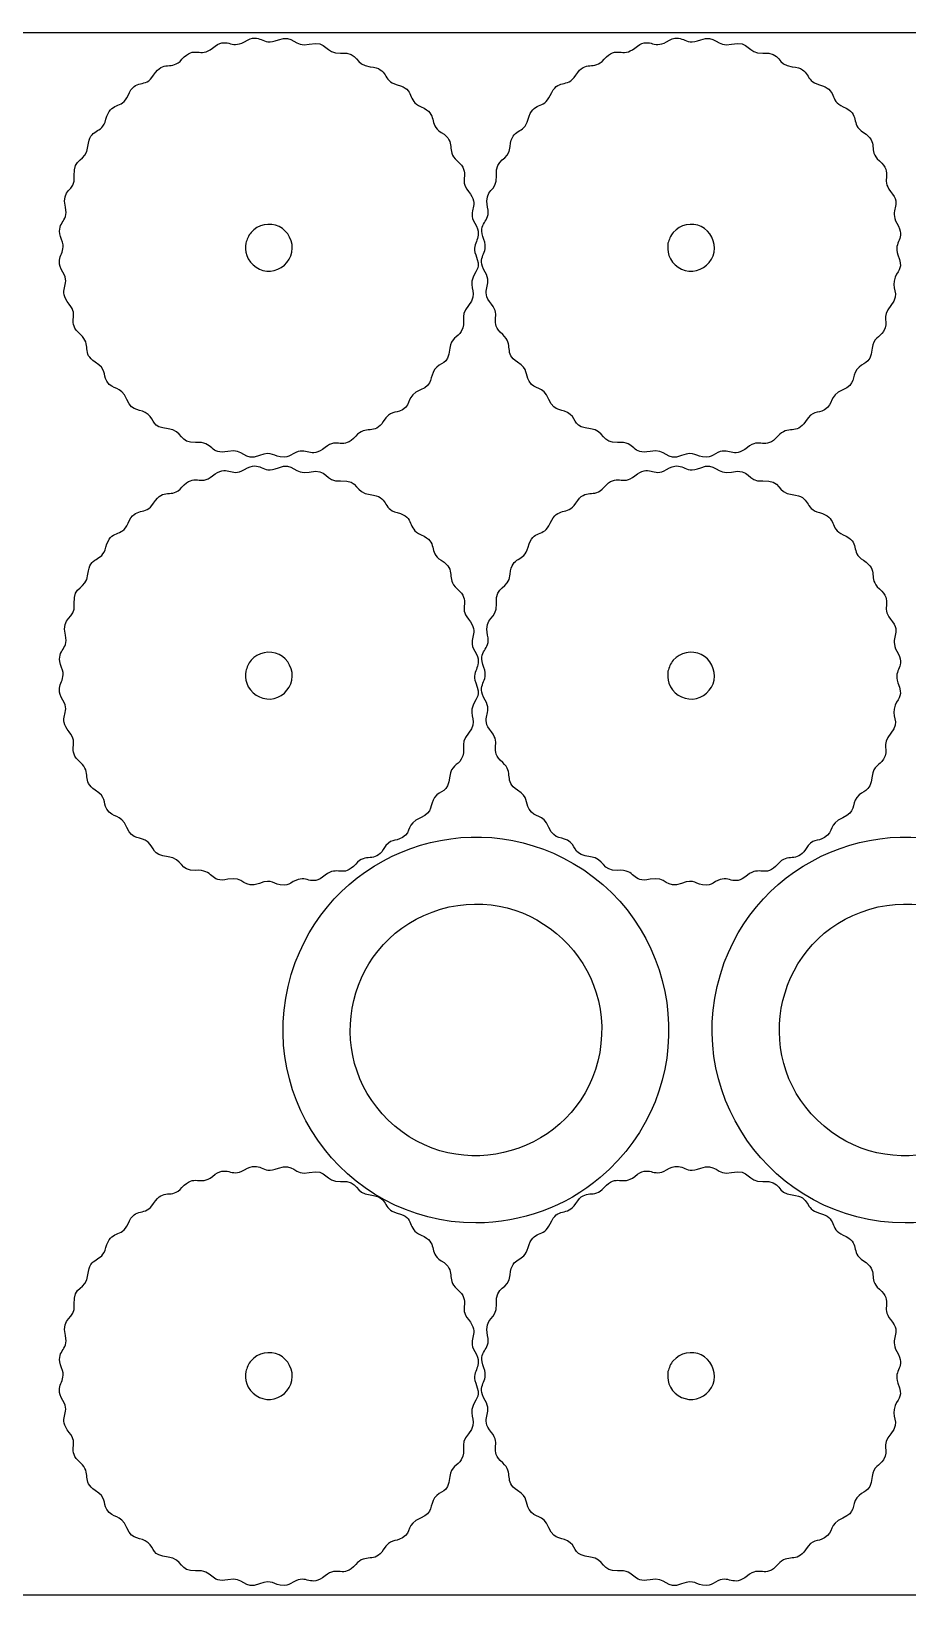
# Model space of a CAD drawing. Extents: x 19 to 601, y 5 to 578.
# Drawn here: x 309.5 to 416.2, y 388.3 to 578.4 of the extents above; entities that cross this region are included whole.
import ezdxf

# ---------------------------------------------------------------- set-up
doc = ezdxf.new("R2010")
doc.units = 0
doc.layers.get('0').update_dxf_attribs({"linetype": 'CONTINUOUS'})

msp = doc.modelspace()

# ---------------------------------------------------------------- linework, layer by layer
at = {"color": 175}
for p, q in [((19.466187, 578.307914), (599.466187, 578.307914)), ((19.466187, 388.307914), (599.466187, 388.307914))]:
    msp.add_line(p, q, dxfattribs=at)
at = {"color": 3}
for points in [[(335.466487, 577.178014), (337.586687, 578.445614), (337.406987, 576.498014), (339.611587, 577.407814)], [(339.611587, 577.407814), (341.399987, 578.145914), (341.556687, 576.459114), (343.355187, 576.869814)], [(386.835687, 577.178014), (388.955887, 578.445614), (388.776187, 576.498014), (390.980787, 577.407814)], [(390.980787, 577.407814), (392.769187, 578.145914), (392.925887, 576.459114), (394.724387, 576.869814)], [(327.869287, 575.033814), (329.423987, 576.814314), (330.064687, 575.136314), (331.583887, 576.405214)], [(331.583887, 576.405214), (333.397187, 577.919714), (333.769487, 576.163414), (335.466487, 577.178014)], [(343.355187, 576.869814), (345.660587, 577.396314), (345.190887, 575.662414), (347.166787, 575.795914)], [(379.238387, 575.033814), (380.793087, 576.814314), (381.433787, 575.136314), (382.953087, 576.405214)], [(382.953087, 576.405214), (384.766387, 577.919714), (385.138587, 576.163414), (386.835687, 577.178014)], [(394.724387, 576.869814), (397.029787, 577.396314), (396.560087, 575.662414), (398.535987, 575.795914)], [(324.414887, 573.098214), (325.671387, 575.099914), (326.568287, 573.543914), (327.869287, 575.033814)], [(347.166787, 575.795914), (349.524087, 575.955214), (348.792087, 574.315814), (350.762387, 574.138914)], [(375.784087, 573.098214), (377.040487, 575.099914), (377.937387, 573.543914), (379.238387, 575.033814)], [(398.535987, 575.795914), (400.893287, 575.955214), (400.161287, 574.315814), (402.131587, 574.138914)], [(321.306187, 570.646814), (322.233787, 572.819114), (323.363987, 571.424014), (324.414887, 573.098214)], [(350.762387, 574.138914), (353.116487, 573.927514), (352.137287, 572.422014), (354.054787, 571.939914)], [(372.675287, 570.646814), (373.602887, 572.819114), (374.733087, 571.424014), (375.784087, 573.098214)], [(402.131587, 574.138914), (404.485687, 573.927514), (403.506487, 572.422014), (405.423987, 571.939914)], [(318.619087, 567.738714), (319.195987, 570.030614), (320.529387, 568.827314), (321.306187, 570.646814)], [(354.054787, 571.939914), (356.346287, 571.363714), (355.144187, 570.029414), (356.962587, 569.252914)], [(369.988187, 567.738714), (370.565087, 570.030614), (371.898387, 568.827314), (372.675287, 570.646814)], [(405.423987, 571.939914), (407.715487, 571.363714), (406.513387, 570.029414), (408.331687, 569.252914)], [(356.962587, 569.252914), (359.136987, 568.324414), (357.738787, 567.196714), (359.414887, 566.144014)], [(408.331687, 569.252914), (410.506187, 568.324414), (409.107987, 567.196714), (410.784087, 566.144014)], [(316.419987, 564.446214), (316.631287, 566.799714), (318.136087, 565.819914), (318.619087, 567.738714)], [(367.789087, 564.446214), (368.000387, 566.799714), (369.505187, 565.819914), (369.988187, 567.738714)], [(359.414887, 566.144014), (361.416487, 564.886914), (359.859487, 563.992014), (361.350387, 562.689714)], [(410.784087, 566.144014), (412.785687, 564.886914), (411.228687, 563.992014), (412.719587, 562.689714)], [(314.762987, 560.850114), (314.603687, 563.208614), (316.242987, 562.475014), (316.419987, 564.446214)], [(366.132087, 560.850114), (365.972787, 563.208614), (367.612087, 562.475014), (367.789087, 564.446214)], [(361.350387, 562.689714), (363.130187, 561.135014), (361.453287, 560.493514), (362.721187, 558.975414)], [(412.719587, 562.689714), (414.499387, 561.135014), (412.822487, 560.493514), (414.090387, 558.975414)], [(313.689087, 557.039014), (313.162187, 559.342714), (314.896387, 558.875414), (314.762987, 560.850114)], [(365.058187, 557.039014), (364.531287, 559.342714), (366.265487, 558.875414), (366.132087, 560.850114)], [(362.721187, 558.975414), (364.236687, 557.160814), (362.479287, 556.791714), (363.494787, 555.091714)], [(414.090387, 558.975414), (415.605887, 557.160814), (413.848487, 556.791714), (414.863987, 555.091714)], [(313.224387, 553.107014), (312.343887, 555.299214), (314.129887, 555.111514), (313.689087, 557.039014)], [(364.593487, 553.107014), (363.712987, 555.299214), (365.498987, 555.111514), (365.058187, 557.039014)], [(363.494787, 555.091714), (364.682487, 553.103514), (362.977487, 552.941914), (363.608687, 551.258114)], [(414.863987, 555.091714), (416.051687, 553.103514), (414.346587, 552.941914), (414.977887, 551.258114)], [(313.380787, 549.150314), (312.167887, 551.179614), (313.961687, 551.271114), (313.224387, 553.107014)], [(364.749887, 549.150314), (363.536987, 551.179614), (365.330787, 551.271114), (364.593487, 553.107014)], [(363.608687, 551.258114), (364.242187, 549.568014), (363.754487, 549.600614), (363.283287, 548.539914)], [(414.977887, 551.258114), (415.611387, 549.568014), (415.123687, 549.600614), (414.652487, 548.539914)], [(314.153787, 545.267514), (312.638987, 547.081114), (314.395587, 547.452514), (313.380787, 549.150314)], [(363.283287, 548.539914), (362.670787, 547.161014), (364.000587, 546.622814), (362.740187, 545.107114)], [(365.522887, 545.267514), (364.008087, 547.081114), (365.764687, 547.452514), (364.749887, 549.150314)], [(414.652487, 548.539914), (414.039987, 547.161014), (415.369787, 546.622814), (414.109387, 545.107114)], [(315.524987, 541.553214), (313.744687, 543.107714), (315.422587, 543.748514), (314.153787, 545.267514)], [(362.740187, 545.107114), (361.474187, 543.584714), (362.607787, 543.163314), (361.853987, 541.947314)], [(366.894087, 541.553214), (365.113787, 543.107714), (366.791687, 543.748514), (365.522887, 545.267514)], [(414.109387, 545.107114), (412.843387, 543.584714), (413.976987, 543.163314), (413.223187, 541.947314)], [(361.853987, 541.947314), (361.375887, 541.176014), (360.617387, 541.188414), (360.470987, 539.887214)], [(413.223187, 541.947314), (412.745087, 541.176014), (411.986587, 541.188414), (411.840187, 539.887214)], [(317.307687, 538.192514), (315.617987, 539.254214), (316.926387, 540.329614), (315.524987, 541.553214)], [(368.676787, 538.192514), (366.987087, 539.254214), (368.295487, 540.329614), (366.894087, 541.553214)], [(318.741687, 535.876414), (318.176687, 536.809614), (318.755687, 537.282714), (317.307687, 538.192514)], [(360.470987, 539.887214), (360.225087, 537.702214), (359.321387, 538.306514), (358.604887, 537.297714)], [(370.110787, 535.876414), (369.545787, 536.809614), (370.124787, 537.282714), (368.676787, 538.192514)], [(411.840187, 539.887214), (411.594287, 537.702214), (410.690587, 538.306514), (409.974087, 537.297714)], [(358.604887, 537.297714), (357.968787, 536.402114), (358.477587, 535.513014), (356.907087, 534.838614)], [(409.974087, 537.297714), (409.337987, 536.402114), (409.846787, 535.513014), (408.276287, 534.838614)], [(321.154887, 533.651914), (320.372687, 535.471914), (319.483387, 534.651614), (318.741687, 535.876414)], [(356.907087, 534.838614), (355.088387, 534.057614), (355.906387, 533.166214), (354.682687, 532.425314)], [(372.523887, 533.651914), (371.741687, 535.471914), (370.852487, 534.651614), (370.110787, 535.876414)], [(408.276287, 534.838614), (406.457587, 534.057614), (407.275587, 533.166214), (406.051887, 532.425314)], [(323.741087, 531.853514), (322.820087, 532.645814), (321.866387, 531.996414), (321.154887, 533.651914)], [(354.682687, 532.425314), (353.749187, 531.860114), (353.277187, 532.440014), (352.366487, 530.991414)], [(375.110287, 531.853514), (374.189187, 532.645814), (373.235487, 531.996414), (372.523887, 533.651914)], [(406.051887, 532.425314), (405.118387, 531.860114), (404.646387, 532.440014), (403.735687, 530.991414)], [(326.203687, 530.088114), (324.138187, 530.320614), (324.589687, 531.123514), (323.741087, 531.853514)], [(352.366487, 530.991414), (351.304287, 529.301714), (350.229587, 530.610314), (349.005987, 529.208814)], [(377.572787, 530.088114), (375.507187, 530.320614), (375.958787, 531.123514), (375.110287, 531.853514)], [(403.735687, 530.991414), (402.673487, 529.301714), (401.598787, 530.610314), (400.375187, 529.208814)], [(329.507187, 528.435314), (327.599487, 528.288514), (327.943187, 529.892314), (326.203687, 530.088114)], [(333.467287, 527.353814), (331.194887, 526.847514), (331.795387, 528.611414), (329.507187, 528.435314)], [(349.005987, 529.208814), (347.451787, 527.428614), (346.810787, 529.106014), (345.291387, 527.837514)], [(380.876287, 528.435314), (378.968587, 528.288514), (379.312287, 529.892314), (377.572787, 530.088114)], [(384.836487, 527.353814), (382.563987, 526.847514), (383.164587, 528.611414), (380.876287, 528.435314)], [(400.375187, 529.208814), (398.820987, 527.428614), (398.179987, 529.106014), (396.660587, 527.837514)], [(337.286387, 526.839614), (335.398187, 526.082214), (335.437487, 527.792714), (333.467287, 527.353814)], [(340.301487, 526.636814), (338.884287, 526.644414), (338.952487, 527.507914), (337.286387, 526.839614)], [(341.408287, 527.064414), (340.953987, 526.792814), (340.842087, 526.708914), (340.301487, 526.636814)], [(345.291387, 527.837514), (343.476687, 526.322414), (343.106787, 528.079714), (341.408287, 527.064414)], [(388.655587, 526.839614), (386.767387, 526.082214), (386.806687, 527.792714), (384.836487, 527.353814)], [(391.670687, 526.636814), (390.253487, 526.644414), (390.321587, 527.507914), (388.655587, 526.839614)], [(392.777487, 527.064414), (392.323187, 526.792814), (392.211287, 526.708914), (391.670687, 526.636814)], [(396.660587, 527.837514), (394.845887, 526.322414), (394.475987, 528.079714), (392.777487, 527.064414)], [(331.583887, 524.369114), (333.397187, 525.883614), (333.769487, 524.127314), (335.466487, 525.141914)], [(335.466487, 525.141914), (337.586687, 526.409514), (337.406987, 524.461914), (339.611587, 525.371714)], [(339.611587, 525.371714), (341.399987, 526.109814), (341.556687, 524.423014), (343.355187, 524.833714)], [(343.355187, 524.833714), (345.660587, 525.360214), (345.190887, 523.626314), (347.166787, 523.759814)], [(382.953087, 524.369114), (384.766387, 525.883614), (385.138587, 524.127314), (386.835687, 525.141914)], [(386.835687, 525.141914), (388.955887, 526.409514), (388.776187, 524.461914), (390.980787, 525.371714)], [(390.980787, 525.371714), (392.769187, 526.109814), (392.925887, 524.423014), (394.724387, 524.833714)], [(394.724387, 524.833714), (397.029787, 525.360214), (396.560087, 523.626314), (398.535987, 523.759814)], [(324.414887, 521.062114), (325.671387, 523.063814), (326.568287, 521.507814), (327.869287, 522.997714)], [(327.869287, 522.997714), (329.423987, 524.778214), (330.064687, 523.100214), (331.583887, 524.369114)], [(347.166787, 523.759814), (349.524087, 523.919114), (348.792087, 522.279714), (350.762387, 522.102814)], [(375.784087, 521.062114), (377.040487, 523.063814), (377.937387, 521.507814), (379.238387, 522.997714)], [(379.238387, 522.997714), (380.793087, 524.778214), (381.433787, 523.100214), (382.953087, 524.369114)], [(398.535987, 523.759814), (400.893287, 523.919114), (400.161287, 522.279714), (402.131587, 522.102814)], [(321.306187, 518.610714), (322.233787, 520.783014), (323.363987, 519.387914), (324.414887, 521.062114)], [(350.762387, 522.102814), (353.116487, 521.891414), (352.137287, 520.385914), (354.054787, 519.903814)], [(372.675287, 518.610714), (373.602887, 520.783014), (374.733087, 519.387914), (375.784087, 521.062114)], [(402.131587, 522.102814), (404.485687, 521.891414), (403.506487, 520.385914), (405.423987, 519.903814)], [(354.054787, 519.903814), (356.346287, 519.327614), (355.144187, 517.993314), (356.962587, 517.216814)], [(405.423987, 519.903814), (407.715487, 519.327614), (406.513387, 517.993314), (408.331687, 517.216814)], [(318.619087, 515.702614), (319.195987, 517.994514), (320.529387, 516.791214), (321.306187, 518.610714)], [(356.962587, 517.216814), (359.136987, 516.288314), (357.738787, 515.160614), (359.414887, 514.107914)], [(369.988187, 515.702614), (370.565087, 517.994514), (371.898387, 516.791214), (372.675287, 518.610714)], [(408.331687, 517.216814), (410.506187, 516.288314), (409.107987, 515.160614), (410.784087, 514.107914)], [(316.419987, 512.410114), (316.631287, 514.763614), (318.136087, 513.783814), (318.619087, 515.702614)], [(367.789087, 512.410114), (368.000387, 514.763614), (369.505187, 513.783814), (369.988187, 515.702614)], [(359.414887, 514.107914), (361.416487, 512.850814), (359.859487, 511.955914), (361.350387, 510.653614)], [(410.784087, 514.107914), (412.785687, 512.850814), (411.228687, 511.955914), (412.719587, 510.653614)], [(314.762987, 508.814014), (314.603687, 511.172514), (316.242987, 510.438914), (316.419987, 512.410114)], [(366.132087, 508.814014), (365.972787, 511.172514), (367.612087, 510.438914), (367.789087, 512.410114)], [(361.350387, 510.653614), (363.130187, 509.098914), (361.453287, 508.457414), (362.721187, 506.939314)], [(412.719587, 510.653614), (414.499387, 509.098914), (412.822487, 508.457414), (414.090387, 506.939314)], [(313.689087, 505.002914), (313.162187, 507.306614), (314.896387, 506.839314), (314.762987, 508.814014)], [(365.058187, 505.002914), (364.531287, 507.306614), (366.265487, 506.839314), (366.132087, 508.814014)], [(362.721187, 506.939314), (364.236687, 505.124714), (362.479287, 504.755614), (363.494787, 503.055614)], [(414.090387, 506.939314), (415.605887, 505.124714), (413.848487, 504.755614), (414.863987, 503.055614)], [(313.224387, 501.070914), (312.343887, 503.263114), (314.129887, 503.075414), (313.689087, 505.002914)], [(364.593487, 501.070914), (363.712987, 503.263114), (365.498987, 503.075414), (365.058187, 505.002914)], [(363.494787, 503.055614), (364.682487, 501.067414), (362.977487, 500.905814), (363.608687, 499.222014)], [(414.863987, 503.055614), (416.051687, 501.067414), (414.346587, 500.905814), (414.977887, 499.222014)], [(313.380787, 497.114214), (312.167887, 499.143514), (313.961687, 499.235014), (313.224387, 501.070914)], [(364.749887, 497.114214), (363.536987, 499.143514), (365.330787, 499.235014), (364.593487, 501.070914)], [(363.608687, 499.222014), (364.242187, 497.531914), (363.754487, 497.564514), (363.283287, 496.503814)], [(414.977887, 499.222014), (415.611387, 497.531914), (415.123687, 497.564514), (414.652487, 496.503814)], [(314.153787, 493.231414), (312.638987, 495.045014), (314.395587, 495.416414), (313.380787, 497.114214)], [(363.283287, 496.503814), (362.670787, 495.124914), (364.000587, 494.586714), (362.740187, 493.071014)], [(365.522887, 493.231414), (364.008087, 495.045014), (365.764687, 495.416414), (364.749887, 497.114214)], [(414.652487, 496.503814), (414.039987, 495.124914), (415.369787, 494.586714), (414.109387, 493.071014)], [(315.524987, 489.517114), (313.744687, 491.071614), (315.422587, 491.712414), (314.153787, 493.231414)], [(362.740187, 493.071014), (361.474187, 491.548614), (362.607787, 491.127214), (361.853987, 489.911214)], [(366.894087, 489.517114), (365.113787, 491.071614), (366.791687, 491.712414), (365.522887, 493.231414)], [(414.109387, 493.071014), (412.843387, 491.548614), (413.976987, 491.127214), (413.223187, 489.911214)], [(317.307687, 486.156414), (315.617987, 487.218114), (316.926387, 488.293514), (315.524987, 489.517114)], [(361.853987, 489.911214), (361.375887, 489.139914), (360.617387, 489.152314), (360.470987, 487.851114)], [(368.676787, 486.156414), (366.987087, 487.218114), (368.295487, 488.293514), (366.894087, 489.517114)], [(413.223187, 489.911214), (412.745087, 489.139914), (411.986587, 489.152314), (411.840187, 487.851114)], [(360.470987, 487.851114), (360.225087, 485.666114), (359.321387, 486.270414), (358.604887, 485.261614)], [(411.840187, 487.851114), (411.594287, 485.666114), (410.690587, 486.270414), (409.974087, 485.261614)], [(318.741687, 483.840314), (318.176687, 484.773514), (318.755687, 485.246614), (317.307687, 486.156414)], [(358.604887, 485.261614), (357.968787, 484.366014), (358.477587, 483.476914), (356.907087, 482.802514)], [(370.110787, 483.840314), (369.545787, 484.773514), (370.124787, 485.246614), (368.676787, 486.156414)], [(409.974087, 485.261614), (409.337987, 484.366014), (409.846787, 483.476914), (408.276287, 482.802514)], [(321.154887, 481.615814), (320.372687, 483.435814), (319.483387, 482.615514), (318.741687, 483.840314)], [(341.647587, 465.176114), (346.680787, 478.761614), (362.877687, 484.613114), (375.480887, 477.247114)], [(372.523887, 481.615814), (371.741687, 483.435814), (370.852487, 482.615514), (370.110787, 483.840314)], [(393.858787, 465.176114), (398.891987, 478.761614), (415.088887, 484.613114), (427.692087, 477.247114)], [(323.741087, 479.817414), (322.820087, 480.609714), (321.866387, 479.960314), (321.154887, 481.615814)], [(356.907087, 482.802514), (355.088387, 482.021514), (355.906387, 481.130114), (354.682687, 480.389214)], [(375.110287, 479.817414), (374.189187, 480.609714), (373.235487, 479.960314), (372.523887, 481.615814)], [(408.276287, 482.802514), (406.457587, 482.021514), (407.275587, 481.130114), (406.051887, 480.389214)], [(326.203687, 478.052014), (324.138187, 478.284514), (324.589687, 479.087414), (323.741087, 479.817414)], [(354.682687, 480.389214), (353.749187, 479.824014), (353.277187, 480.403914), (352.366487, 478.955314)], [(377.572787, 478.052014), (375.507187, 478.284514), (375.958787, 479.087414), (375.110287, 479.817414)], [(406.051887, 480.389214), (405.118387, 479.824014), (404.646387, 480.403914), (403.735687, 478.955314)], [(329.507187, 476.399214), (327.599487, 476.252414), (327.943187, 477.856214), (326.203687, 478.052014)], [(352.366487, 478.955314), (351.304287, 477.265614), (350.229587, 478.574214), (349.005987, 477.172714)], [(375.480887, 477.247114), (389.455687, 469.079414), (391.133087, 449.478014), (378.755087, 439.047214)], [(380.876287, 476.399214), (378.968587, 476.252414), (379.312287, 477.856214), (377.572787, 478.052014)], [(403.735687, 478.955314), (402.673487, 477.265614), (401.598787, 478.574214), (400.375187, 477.172714)], [(333.467287, 475.317714), (331.194887, 474.811414), (331.795387, 476.575314), (329.507187, 476.399214)], [(337.286387, 474.803514), (335.398187, 474.046114), (335.437487, 475.756614), (333.467287, 475.317714)], [(340.301487, 474.600714), (338.884287, 474.608314), (338.952487, 475.471814), (337.286387, 474.803514)], [(345.291387, 475.801414), (343.476687, 474.286314), (343.106787, 476.043614), (341.408287, 475.028314)], [(349.005987, 477.172714), (347.451787, 475.392514), (346.810787, 477.069914), (345.291387, 475.801414)], [(358.299887, 471.333114), (369.377287, 475.435714), (380.796987, 465.982014), (378.693587, 454.238914)], [(384.836487, 475.317714), (382.563987, 474.811414), (383.164587, 476.575314), (380.876287, 476.399214)], [(388.655587, 474.803514), (386.767387, 474.046114), (386.806687, 475.756614), (384.836487, 475.317714)], [(391.670687, 474.600714), (390.253487, 474.608314), (390.321587, 475.471814), (388.655587, 474.803514)], [(396.660587, 475.801414), (394.845887, 474.286314), (394.475987, 476.043614), (392.777487, 475.028314)], [(400.375187, 477.172714), (398.820987, 475.392514), (398.179987, 477.069914), (396.660587, 475.801414)], [(410.511087, 471.333114), (421.588487, 475.435714), (433.008187, 465.982014), (430.904787, 454.238914)], [(341.408287, 475.028314), (340.953987, 474.756714), (340.842087, 474.672814), (340.301487, 474.600714)], [(392.777487, 475.028314), (392.323187, 474.756714), (392.211287, 474.672814), (391.670687, 474.600714)], [(353.781087, 445.287314), (344.797187, 452.857214), (347.397587, 467.295314), (358.299887, 471.333114)], [(405.992287, 445.287314), (397.008387, 452.857214), (399.608787, 467.295314), (410.511087, 471.333114)], [(363.639987, 433.529914), (347.295487, 433.529914), (335.968887, 449.848314), (341.647587, 465.176114)], [(415.851187, 433.529914), (399.506687, 433.529914), (388.180087, 449.848314), (393.858787, 465.176114)], [(378.693587, 454.238914), (376.645687, 442.800614), (362.809987, 437.679414), (353.781087, 445.287314)], [(430.904787, 454.238914), (428.856887, 442.800614), (415.021187, 437.679414), (405.992287, 445.287314)], [(335.466487, 439.962814), (337.586687, 441.230414), (337.406987, 439.282814), (339.611587, 440.192614)], [(386.835687, 439.962814), (388.955887, 441.230414), (388.776187, 439.282814), (390.980787, 440.192614)], [(327.869287, 437.818614), (329.423987, 439.599114), (330.064687, 437.921114), (331.583887, 439.190014)], [(331.583887, 439.190014), (333.397187, 440.704514), (333.769487, 438.948214), (335.466487, 439.962814)], [(339.611587, 440.192614), (341.399987, 440.930714), (341.556687, 439.243914), (343.355187, 439.654614)], [(343.355187, 439.654614), (345.660587, 440.181114), (345.190887, 438.447214), (347.166787, 438.580714)], [(379.238387, 437.818614), (380.793087, 439.599114), (381.433787, 437.921114), (382.953087, 439.190014)], [(382.953087, 439.190014), (384.766387, 440.704514), (385.138587, 438.948214), (386.835687, 439.962814)], [(390.980787, 440.192614), (392.769187, 440.930714), (392.925887, 439.243914), (394.724387, 439.654614)], [(394.724387, 439.654614), (397.029787, 440.181114), (396.560087, 438.447214), (398.535987, 438.580714)], [(324.414887, 435.883014), (325.671387, 437.884714), (326.568287, 436.328714), (327.869287, 437.818614)], [(347.166787, 438.580714), (349.524087, 438.740014), (348.792087, 437.100614), (350.762387, 436.923714)], [(378.755087, 439.047214), (374.508587, 435.468614), (369.193887, 433.529914), (363.639987, 433.529914)], [(375.784087, 435.883014), (377.040487, 437.884714), (377.937387, 436.328714), (379.238387, 437.818614)], [(398.535987, 438.580714), (400.893287, 438.740014), (400.161287, 437.100614), (402.131587, 436.923714)], [(430.966287, 439.047214), (426.719787, 435.468614), (421.405087, 433.529914), (415.851187, 433.529914)], [(321.306187, 433.431614), (322.233787, 435.603914), (323.363987, 434.208814), (324.414887, 435.883014)], [(350.762387, 436.923714), (353.116487, 436.712314), (352.137287, 435.206814), (354.054787, 434.724714)], [(372.675287, 433.431614), (373.602887, 435.603914), (374.733087, 434.208814), (375.784087, 435.883014)], [(402.131587, 436.923714), (404.485687, 436.712314), (403.506487, 435.206814), (405.423987, 434.724714)], [(354.054787, 434.724714), (356.346287, 434.148514), (355.144187, 432.814214), (356.962587, 432.037714)], [(405.423987, 434.724714), (407.715487, 434.148514), (406.513387, 432.814214), (408.331687, 432.037714)], [(318.619087, 430.523514), (319.195987, 432.815414), (320.529387, 431.612114), (321.306187, 433.431614)], [(356.962587, 432.037714), (359.136987, 431.109214), (357.738787, 429.981514), (359.414887, 428.928814)], [(369.988187, 430.523514), (370.565087, 432.815414), (371.898387, 431.612114), (372.675287, 433.431614)], [(408.331687, 432.037714), (410.506187, 431.109214), (409.107987, 429.981514), (410.784087, 428.928814)], [(316.419987, 427.231014), (316.631287, 429.584514), (318.136087, 428.604714), (318.619087, 430.523514)], [(367.789087, 427.231014), (368.000387, 429.584514), (369.505187, 428.604714), (369.988187, 430.523514)], [(359.414887, 428.928814), (361.416487, 427.671714), (359.859487, 426.776814), (361.350387, 425.474514)], [(410.784087, 428.928814), (412.785687, 427.671714), (411.228687, 426.776814), (412.719587, 425.474514)], [(314.762987, 423.634914), (314.603687, 425.993414), (316.242987, 425.259814), (316.419987, 427.231014)], [(366.132087, 423.634914), (365.972787, 425.993414), (367.612087, 425.259814), (367.789087, 427.231014)], [(361.350387, 425.474514), (363.130187, 423.919814), (361.453287, 423.278314), (362.721187, 421.760214)], [(412.719587, 425.474514), (414.499387, 423.919814), (412.822487, 423.278314), (414.090387, 421.760214)], [(313.689087, 419.823814), (313.162187, 422.127514), (314.896387, 421.660214), (314.762987, 423.634914)], [(365.058187, 419.823814), (364.531287, 422.127514), (366.265487, 421.660214), (366.132087, 423.634914)], [(362.721187, 421.760214), (364.236687, 419.945614), (362.479287, 419.576514), (363.494787, 417.876514)], [(414.090387, 421.760214), (415.605887, 419.945614), (413.848487, 419.576514), (414.863987, 417.876514)], [(313.224387, 415.891814), (312.343887, 418.084014), (314.129887, 417.896314), (313.689087, 419.823814)], [(364.593487, 415.891814), (363.712987, 418.084014), (365.498987, 417.896314), (365.058187, 419.823814)], [(363.494787, 417.876514), (364.682487, 415.888314), (362.977487, 415.726714), (363.608687, 414.042914)], [(414.863987, 417.876514), (416.051687, 415.888314), (414.346587, 415.726714), (414.977887, 414.042914)], [(313.380787, 411.935114), (312.167887, 413.964414), (313.961687, 414.055914), (313.224387, 415.891814)], [(364.749887, 411.935114), (363.536987, 413.964414), (365.330787, 414.055914), (364.593487, 415.891814)], [(363.608687, 414.042914), (364.242187, 412.352814), (363.754487, 412.385414), (363.283287, 411.324714)], [(414.977887, 414.042914), (415.611387, 412.352814), (415.123687, 412.385414), (414.652487, 411.324714)], [(314.153787, 408.052314), (312.638987, 409.865914), (314.395587, 410.237314), (313.380787, 411.935114)], [(363.283287, 411.324714), (362.670787, 409.945814), (364.000587, 409.407614), (362.740187, 407.891914)], [(365.522887, 408.052314), (364.008087, 409.865914), (365.764687, 410.237314), (364.749887, 411.935114)], [(414.652487, 411.324714), (414.039987, 409.945814), (415.369787, 409.407614), (414.109387, 407.891914)], [(315.524987, 404.338014), (313.744687, 405.892514), (315.422587, 406.533314), (314.153787, 408.052314)], [(362.740187, 407.891914), (361.474187, 406.369514), (362.607787, 405.948114), (361.853987, 404.732114)], [(366.894087, 404.338014), (365.113787, 405.892514), (366.791687, 406.533314), (365.522887, 408.052314)], [(414.109387, 407.891914), (412.843387, 406.369514), (413.976987, 405.948114), (413.223187, 404.732114)], [(317.307687, 400.977314), (315.617987, 402.039014), (316.926387, 403.114414), (315.524987, 404.338014)], [(361.853987, 404.732114), (361.375887, 403.960814), (360.617387, 403.973214), (360.470987, 402.672014)], [(368.676787, 400.977314), (366.987087, 402.039014), (368.295487, 403.114414), (366.894087, 404.338014)], [(413.223187, 404.732114), (412.745087, 403.960814), (411.986587, 403.973214), (411.840187, 402.672014)], [(360.470987, 402.672014), (360.225087, 400.487014), (359.321387, 401.091314), (358.604887, 400.082514)], [(411.840187, 402.672014), (411.594287, 400.487014), (410.690587, 401.091314), (409.974087, 400.082514)], [(318.741687, 398.661214), (318.176687, 399.594414), (318.755687, 400.067514), (317.307687, 400.977314)], [(358.604887, 400.082514), (357.968787, 399.186914), (358.477587, 398.297814), (356.907087, 397.623414)], [(370.110787, 398.661214), (369.545787, 399.594414), (370.124787, 400.067514), (368.676787, 400.977314)], [(409.974087, 400.082514), (409.337987, 399.186914), (409.846787, 398.297814), (408.276287, 397.623414)], [(321.154887, 396.436714), (320.372687, 398.256714), (319.483387, 397.436414), (318.741687, 398.661214)], [(356.907087, 397.623414), (355.088387, 396.842414), (355.906387, 395.951014), (354.682687, 395.210114)], [(372.523887, 396.436714), (371.741687, 398.256714), (370.852487, 397.436414), (370.110787, 398.661214)], [(408.276287, 397.623414), (406.457587, 396.842414), (407.275587, 395.951014), (406.051887, 395.210114)], [(323.741087, 394.638314), (322.820087, 395.430614), (321.866387, 394.781214), (321.154887, 396.436714)], [(375.110287, 394.638314), (374.189187, 395.430614), (373.235487, 394.781214), (372.523887, 396.436714)], [(326.203687, 392.872914), (324.138187, 393.105414), (324.589687, 393.908314), (323.741087, 394.638314)], [(352.366487, 393.776214), (351.304287, 392.086514), (350.229587, 393.395114), (349.005987, 391.993614)], [(354.682687, 395.210114), (353.749187, 394.644914), (353.277187, 395.224814), (352.366487, 393.776214)], [(377.572787, 392.872914), (375.507187, 393.105414), (375.958787, 393.908314), (375.110287, 394.638314)], [(403.735687, 393.776214), (402.673487, 392.086514), (401.598787, 393.395114), (400.375187, 391.993614)], [(406.051887, 395.210114), (405.118387, 394.644914), (404.646387, 395.224814), (403.735687, 393.776214)], [(329.507187, 391.220114), (327.599487, 391.073314), (327.943187, 392.677114), (326.203687, 392.872914)], [(349.005987, 391.993614), (347.451787, 390.213414), (346.810787, 391.890814), (345.291387, 390.622314)], [(380.876287, 391.220114), (378.968587, 391.073314), (379.312287, 392.677114), (377.572787, 392.872914)], [(400.375187, 391.993614), (398.820987, 390.213414), (398.179987, 391.890814), (396.660587, 390.622314)], [(333.467287, 390.138614), (331.194887, 389.632314), (331.795387, 391.396214), (329.507187, 391.220114)], [(337.286387, 389.624414), (335.398187, 388.867014), (335.437487, 390.577514), (333.467287, 390.138614)], [(340.301487, 389.421614), (338.884287, 389.429214), (338.952487, 390.292714), (337.286387, 389.624414)], [(341.408287, 389.849214), (340.953987, 389.577614), (340.842087, 389.493714), (340.301487, 389.421614)], [(345.291387, 390.622314), (343.476687, 389.107214), (343.106787, 390.864514), (341.408287, 389.849214)], [(384.836487, 390.138614), (382.563987, 389.632314), (383.164587, 391.396214), (380.876287, 391.220114)], [(388.655587, 389.624414), (386.767387, 388.867014), (386.806687, 390.577514), (384.836487, 390.138614)], [(391.670687, 389.421614), (390.253487, 389.429214), (390.321587, 390.292714), (388.655587, 389.624414)], [(392.777487, 389.849214), (392.323187, 389.577614), (392.211287, 389.493714), (391.670687, 389.421614)], [(396.660587, 390.622314), (394.845887, 389.107214), (394.475987, 390.864514), (392.777487, 389.849214)]]:
    msp.add_open_spline(points, degree=3, dxfattribs=at)
at = {"color": 7}
for points in [[(339.681487, 554.692214), (338.559287, 555.235114), (337.091087, 554.931514), (336.276287, 553.988114)], [(391.050687, 554.692214), (389.928387, 555.235114), (388.460187, 554.931514), (387.645387, 553.988114)], [(336.276287, 553.988114), (335.915887, 553.570814), (335.786887, 553.123914), (335.632487, 552.657314)], [(341.242987, 551.585314), (341.476887, 552.809614), (340.803587, 554.149414), (339.681487, 554.692214)], [(387.645387, 553.988114), (387.285087, 553.570814), (387.156087, 553.123914), (387.001687, 552.657314)], [(392.612187, 551.585314), (392.846087, 552.809614), (392.172787, 554.149414), (391.050687, 554.692214)], [(335.632487, 552.657314), (335.603987, 552.166614), (335.559087, 551.703614), (335.740287, 551.182814)], [(338.645987, 549.272914), (339.889187, 549.363914), (341.009087, 550.361014), (341.242987, 551.585314)], [(387.001687, 552.657314), (386.973187, 552.166614), (386.928187, 551.703614), (387.109487, 551.182814)], [(390.015187, 549.272914), (391.258387, 549.363914), (392.378287, 550.361014), (392.612187, 551.585314)], [(335.740287, 551.182814), (336.149887, 550.005714), (337.402587, 549.181914), (338.645987, 549.272914)], [(387.109487, 551.182814), (387.519087, 550.005714), (388.771787, 549.181914), (390.015187, 549.272914)], [(339.681487, 502.656114), (338.559287, 503.199014), (337.091087, 502.895414), (336.276287, 501.952014)], [(341.242987, 499.549214), (341.476887, 500.773514), (340.803587, 502.113314), (339.681487, 502.656114)], [(391.050687, 502.656114), (389.928387, 503.199014), (388.460187, 502.895414), (387.645387, 501.952014)], [(392.612187, 499.549214), (392.846087, 500.773514), (392.172787, 502.113314), (391.050687, 502.656114)], [(335.632487, 500.621214), (335.603987, 500.130514), (335.559087, 499.667514), (335.740287, 499.146714)], [(336.276287, 501.952014), (335.915887, 501.534714), (335.786887, 501.087814), (335.632487, 500.621214)], [(387.001687, 500.621214), (386.973187, 500.130514), (386.928187, 499.667514), (387.109487, 499.146714)], [(387.645387, 501.952014), (387.285087, 501.534714), (387.156087, 501.087814), (387.001687, 500.621214)], [(335.740287, 499.146714), (336.149887, 497.969614), (337.402587, 497.145814), (338.645987, 497.236814)], [(338.645987, 497.236814), (339.889187, 497.327814), (341.009087, 498.324914), (341.242987, 499.549214)], [(387.109487, 499.146714), (387.519087, 497.969614), (388.771787, 497.145814), (390.015187, 497.236814)], [(390.015187, 497.236814), (391.258387, 497.327814), (392.378287, 498.324914), (392.612187, 499.549214)], [(336.276287, 416.772914), (335.915887, 416.355614), (335.786887, 415.908714), (335.632487, 415.442114)], [(339.681487, 417.477014), (338.559287, 418.019914), (337.091087, 417.716314), (336.276287, 416.772914)], [(341.242987, 414.370114), (341.476887, 415.594414), (340.803587, 416.934214), (339.681487, 417.477014)], [(387.645387, 416.772914), (387.285087, 416.355614), (387.156087, 415.908714), (387.001687, 415.442114)], [(391.050687, 417.477014), (389.928387, 418.019914), (388.460187, 417.716314), (387.645387, 416.772914)], [(392.612187, 414.370114), (392.846087, 415.594414), (392.172787, 416.934214), (391.050687, 417.477014)], [(335.632487, 415.442114), (335.603987, 414.951414), (335.559087, 414.488414), (335.740287, 413.967614)], [(387.001687, 415.442114), (386.973187, 414.951414), (386.928187, 414.488414), (387.109487, 413.967614)], [(335.740287, 413.967614), (336.149887, 412.790514), (337.402587, 411.966714), (338.645987, 412.057714)], [(338.645987, 412.057714), (339.889187, 412.148714), (341.009087, 413.145814), (341.242987, 414.370114)], [(387.109487, 413.967614), (387.519087, 412.790514), (388.771787, 411.966714), (390.015187, 412.057714)], [(390.015187, 412.057714), (391.258387, 412.148714), (392.378287, 413.145814), (392.612187, 414.370114)]]:
    msp.add_open_spline(points, degree=3, dxfattribs=at)

doc.saveas('drawing.dxf')
